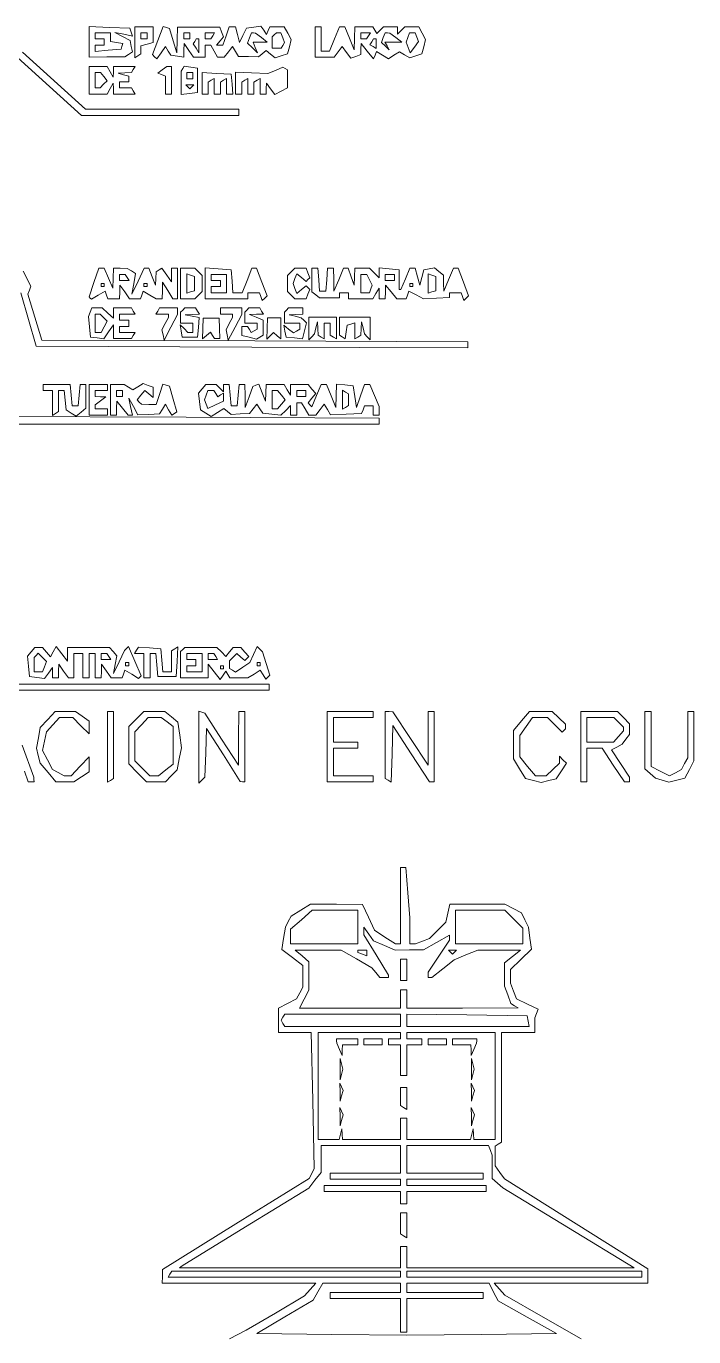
# Paper-space layout 'AN-08-DGE-065-A' of a CAD drawing. Header units: metres, sheet in millimetres. Extents: x 12 to 193, y 4 to 291.
# Drawn here: x 122.8 to 150.5, y 156.1 to 210.3 of the extents above; entities that cross this region are included whole.
import ezdxf

# ---------------------------------------------------------------- set-up
doc = ezdxf.new("R2010")
doc.units = ezdxf.units.M
doc.layers.add('DGE_CONTORNOS', color=7, linetype='Continuous', lineweight=0)
doc.layers.add('DGE_DATOS', color=7, linetype='Continuous', lineweight=0)

# ---------------------------------------------------------------- blocks, each defined once
blk = doc.blocks.new('LP_REF_DGE_MT_065_A')
at = {"layer": 'DGE_CONTORNOS'}
for points in [[(119.758, 182.855), (126.335, 182.855), (132.912, 182.855), (132.912, 182.982), (132.912, 183.108), (126.461, 183.108), (120.011, 183.108)], [(121.293, 193.859), (129.379, 193.859), (137.465, 193.859), (137.465, 193.984), (137.465, 194.11), (129.476, 194.142), (121.488, 194.175)], [(122.633, 199.297), (122.946, 198.19), (123.26, 197.084), (132.196, 197.051), (141.133, 197.019), (141.133, 197.145), (141.133, 197.272), (132.316, 197.304), (123.5, 197.337), (123.21, 198.285), (122.92, 199.234), (122.982, 199.399), (123.044, 199.564), (122.729, 200.185)], [(122.485, 209.024), (125.133, 206.635), (128.39, 206.634), (131.647, 206.633), (131.647, 206.759), (131.647, 206.886), (128.479, 206.886), (125.31, 206.886), (122.692, 209.249)], [(122.776, 179.504), (122.936, 179.061), (123.054, 179.061), (123.173, 179.061), (123.17, 179.156), (123.168, 179.251), (122.675, 180.579)], [(145.826, 156.014), (144.25, 156.922), (142.674, 157.831), (142.453, 158.075), (142.232, 158.319), (145.413, 158.319), (148.595, 158.319), (148.595, 158.621), (148.595, 158.922), (145.625, 160.777), (142.655, 162.633), (142.463, 162.907), (142.271, 163.182), (142.271, 163.589), (142.271, 163.996), (142.398, 164.074), (142.524, 164.152), (142.524, 166.421), (142.524, 168.69), (143.22, 168.69), (143.915, 168.69), (143.915, 168.996), (143.915, 169.302), (143.982, 169.477), (144.049, 169.652), (143.6, 169.866), (143.151, 170.08), (143.027, 170.405), (142.903, 170.73), (142.903, 171.013), (142.903, 171.297), (143.336, 171.716), (143.768, 172.135), (143.705, 172.594), (143.642, 173.054), (143.499, 173.349), (143.355, 173.644), (143.009, 173.823), (142.663, 174.002), (141.529, 174.002), (140.394, 174.002), (140.313, 173.632), (140.231, 173.262), (139.892, 172.922), (139.552, 172.581), (139.259, 172.47), (138.966, 172.358), (138.848, 172.358), (138.73, 172.358), (138.729, 172.896), (138.728, 173.433), (138.647, 174.476), (138.566, 175.52), (138.458, 175.52), (138.35, 175.52), (138.35, 173.939), (138.35, 172.358), (138.242, 172.358), (138.135, 172.358), (137.705, 172.643), (137.275, 172.928), (137.022, 173.46), (136.769, 173.993), (135.694, 173.997), (134.619, 174.001), (134.216, 173.756), (133.813, 173.51), (133.696, 173.282), (133.579, 173.054), (133.508, 172.587), (133.436, 172.121), (133.869, 171.79), (134.303, 171.46), (134.303, 171.015), (134.303, 170.571), (134.173, 170.327), (134.042, 170.084), (133.667, 169.89), (133.291, 169.696), (133.291, 169.193), (133.291, 168.69), (133.97, 168.69), (134.649, 168.69), (134.711, 165.876), (134.773, 163.062), (134.669, 162.857), (134.565, 162.652), (131.529, 160.77), (128.494, 158.888), (128.49, 158.604), (128.485, 158.319), (131.666, 158.319), (134.848, 158.319), (134.611, 158.057), (134.374, 157.796), (133.169, 157.085), (131.963, 156.374), (131.615, 156.199), (131.267, 156.024)]]:
    blk.add_lwpolyline(points, dxfattribs=at)
for points in [[(125.449, 209.677), (125.449, 209.041), (126.191, 209.052), (126.932, 209.062), (127.089, 209.159), (127.245, 209.256), (127.2, 209.49), (127.155, 209.725), (126.84, 209.896), (126.524, 210.067), (126.885, 209.988), (127.245, 209.91), (127.191, 210.074), (127.137, 210.237), (126.293, 210.275), (125.449, 210.312)], [(126.335, 209.867), (126.335, 209.686), (126.593, 209.645), (126.851, 209.605), (126.814, 209.489), (126.777, 209.374), (126.24, 209.327), (125.702, 209.281), (125.702, 209.411), (125.702, 209.542), (125.892, 209.542), (126.082, 209.542), (126.082, 209.668), (126.082, 209.794), (125.892, 209.794), (125.702, 209.794), (125.702, 209.921), (125.702, 210.047), (126.019, 210.047), (126.335, 210.047)], [(127.347, 209.661), (127.347, 209.021), (127.473, 209.099), (127.6, 209.177), (127.6, 209.345), (127.6, 209.512), (127.852, 209.578), (128.105, 209.644), (128.105, 209.972), (128.105, 210.3), (127.726, 210.3), (127.347, 210.3)], [(127.852, 209.921), (127.852, 209.794), (127.726, 209.794), (127.6, 209.794), (127.6, 209.921), (127.6, 210.047), (127.726, 210.047), (127.852, 210.047)], [(128.301, 209.728), (128.079, 209.147), (128.166, 209.06), (128.253, 208.973), (128.437, 209.225), (128.621, 209.477), (128.732, 209.297), (128.843, 209.118), (129.107, 209.077), (129.37, 209.037), (129.377, 209.321), (129.383, 209.605), (129.582, 209.32), (129.781, 209.036), (130.018, 209.036), (130.256, 209.036), (130.256, 209.289), (130.256, 209.542), (130.378, 209.542), (130.5, 209.542), (130.635, 209.289), (130.77, 209.036), (130.91, 209.036), (131.05, 209.036), (131.222, 209.257), (131.394, 209.478), (131.516, 209.276), (131.638, 209.074), (132.05, 209.063), (132.462, 209.051), (132.623, 209.185), (132.785, 209.32), (132.969, 209.167), (133.152, 209.015), (133.411, 209.097), (133.67, 209.179), (133.744, 209.475), (133.818, 209.771), (133.677, 210.036), (133.535, 210.3), (133.234, 210.3), (132.933, 210.3), (132.869, 210.142), (132.804, 209.984), (132.686, 210.153), (132.567, 210.323), (132.268, 210.28), (131.969, 210.237), (131.824, 209.944), (131.678, 209.651), (131.597, 209.976), (131.516, 210.3), (131.385, 210.3), (131.254, 210.3), (131.122, 209.921), (130.99, 209.542), (130.86, 209.542), (130.731, 209.542), (130.875, 209.715), (131.019, 209.889), (130.942, 210.089), (130.866, 210.288), (129.991, 210.286), (129.117, 210.283), (129.104, 209.754), (129.091, 209.225), (128.937, 209.724), (128.782, 210.222), (128.652, 210.266), (128.522, 210.309)], [(129.623, 209.921), (129.623, 209.794), (129.497, 209.794), (129.37, 209.794), (129.37, 209.921), (129.37, 210.047), (129.497, 210.047), (129.623, 210.047)], [(130.572, 209.921), (130.494, 209.794), (130.375, 209.794), (130.256, 209.794), (130.256, 209.921), (130.256, 210.047), (130.453, 210.047), (130.65, 210.047)], [(132.588, 209.854), (132.833, 209.668), (132.543, 209.668), (132.252, 209.668), (132.336, 209.447), (132.419, 209.225), (132.218, 209.424), (132.017, 209.623), (132.098, 209.835), (132.18, 210.047), (132.261, 210.043), (132.342, 210.039)], [(133.468, 209.846), (133.545, 209.645), (133.474, 209.53), (133.403, 209.415), (133.22, 209.415), (133.038, 209.415), (133.038, 209.647), (133.038, 209.879), (133.122, 209.963), (133.207, 210.047), (133.299, 210.047), (133.39, 210.047)], [(134.809, 209.668), (134.809, 209.036), (135.206, 209.036), (135.603, 209.036), (135.767, 209.257), (135.931, 209.478), (136.111, 209.236), (136.29, 208.995), (136.498, 209.074), (136.706, 209.154), (136.709, 209.379), (136.712, 209.605), (136.971, 209.289), (137.231, 208.972), (137.294, 209.126), (137.356, 209.279), (137.6, 209.127), (137.844, 208.975), (138.074, 209.118), (138.303, 209.262), (138.519, 209.141), (138.735, 209.02), (138.985, 209.1), (139.235, 209.179), (139.309, 209.475), (139.384, 209.771), (139.242, 210.036), (139.1, 210.3), (138.814, 210.3), (138.527, 210.3), (138.376, 210.149), (138.224, 209.997), (138.224, 210.149), (138.224, 210.3), (137.933, 210.3), (137.642, 210.3), (137.504, 210.163), (137.367, 210.025), (137.282, 210.163), (137.197, 210.3), (136.825, 210.3), (136.453, 210.3), (136.441, 209.826), (136.428, 209.352), (136.234, 209.826), (136.039, 210.3), (135.929, 210.3), (135.819, 210.3), (135.616, 209.794), (135.414, 209.289), (135.238, 209.289), (135.062, 209.289), (135.062, 209.794), (135.062, 210.3), (134.935, 210.3), (134.809, 210.3)], [(137.022, 209.921), (136.944, 209.794), (136.825, 209.794), (136.706, 209.794), (136.706, 209.921), (136.706, 210.047), (136.903, 210.047), (137.1, 210.047)], [(138.153, 209.854), (138.399, 209.668), (138.051, 209.668), (137.703, 209.668), (137.792, 209.51), (137.881, 209.352), (137.72, 209.501), (137.558, 209.651), (137.634, 209.849), (137.71, 210.047), (137.809, 210.043), (137.908, 210.039)], [(139.024, 209.87), (139.092, 209.693), (138.92, 209.459), (138.748, 209.225), (138.662, 209.447), (138.576, 209.668), (138.649, 209.858), (138.722, 210.047), (138.839, 210.047), (138.956, 210.047)], [(130.001, 209.51), (129.999, 209.225), (129.883, 209.409), (129.766, 209.593), (129.829, 209.694), (129.891, 209.794), (129.947, 209.794), (130.003, 209.794)], [(137.338, 209.597), (137.338, 209.4), (137.21, 209.48), (137.081, 209.559), (137.154, 209.677), (137.227, 209.794), (137.283, 209.794), (137.338, 209.794)], [(125.449, 208.087), (125.449, 207.518), (125.823, 207.518), (126.196, 207.518), (126.325, 207.739), (126.454, 207.961), (126.457, 207.739), (126.461, 207.518), (126.911, 207.518), (127.361, 207.518), (127.283, 207.644), (127.205, 207.771), (126.96, 207.771), (126.714, 207.771), (126.714, 207.897), (126.714, 208.024), (126.904, 208.024), (127.094, 208.024), (127.094, 208.141), (127.094, 208.258), (126.872, 208.316), (126.651, 208.374), (126.928, 208.389), (127.205, 208.403), (127.283, 208.53), (127.361, 208.656), (126.911, 208.656), (126.461, 208.656), (126.457, 208.435), (126.454, 208.214), (126.325, 208.435), (126.196, 208.656), (125.823, 208.656), (125.449, 208.656)], [(126.063, 208.236), (126.202, 208.068), (126.053, 207.92), (125.905, 207.771), (125.804, 207.771), (125.702, 207.771), (125.702, 208.087), (125.702, 208.403), (125.813, 208.403), (125.924, 208.403)], [(128.485, 208.518), (128.295, 208.384), (128.453, 208.32), (128.611, 208.256), (128.611, 207.887), (128.611, 207.518), (128.738, 207.518), (128.864, 207.518), (128.864, 208.087), (128.864, 208.656), (128.769, 208.654), (128.675, 208.652)], [(129.331, 208.569), (129.269, 208.467), (129.269, 207.985), (129.269, 207.504), (129.604, 207.542), (129.939, 207.581), (129.939, 208.087), (129.939, 208.593), (129.667, 208.632), (129.394, 208.671)], [(129.75, 208.277), (129.75, 208.15), (129.623, 208.15), (129.497, 208.15), (129.497, 208.277), (129.497, 208.403), (129.623, 208.403), (129.75, 208.403)], [(130.129, 207.962), (130.129, 207.518), (130.256, 207.518), (130.382, 207.518), (130.382, 207.763), (130.382, 208.009), (130.509, 208.087), (130.635, 208.165), (130.635, 207.842), (130.635, 207.518), (130.761, 207.518), (130.888, 207.518), (130.888, 207.763), (130.888, 208.009), (131.014, 208.087), (131.141, 208.165), (131.141, 207.842), (131.141, 207.518), (131.275, 207.518), (131.41, 207.518), (131.37, 207.929), (131.331, 208.34), (130.73, 208.373), (130.129, 208.406)], [(133.165, 208.495), (132.848, 208.363), (132.184, 208.395), (131.52, 208.427), (131.52, 207.972), (131.52, 207.518), (131.647, 207.518), (131.773, 207.518), (131.773, 207.763), (131.773, 208.009), (131.9, 208.087), (132.026, 208.165), (132.026, 207.842), (132.026, 207.518), (132.153, 207.518), (132.279, 207.518), (132.279, 207.763), (132.279, 208.009), (132.406, 208.087), (132.532, 208.165), (132.532, 207.842), (132.532, 207.518), (132.659, 207.518), (132.785, 207.518), (132.789, 207.739), (132.793, 207.961), (132.969, 207.729), (133.144, 207.498), (133.407, 207.639), (133.67, 207.78), (133.67, 208.147), (133.67, 208.515), (133.576, 208.571), (133.481, 208.627)], [(129.707, 207.813), (129.623, 207.729), (129.539, 207.813), (129.455, 207.897), (129.623, 207.897), (129.792, 207.897)], [(125.651, 199.718), (125.45, 199.128), (125.501, 199.077), (125.551, 199.027), (125.833, 199.193), (126.115, 199.36), (126.172, 199.202), (126.229, 199.044), (126.472, 199.044), (126.714, 199.044), (126.721, 199.329), (126.727, 199.613), (126.926, 199.329), (127.124, 199.044), (127.351, 199.044), (127.578, 199.044), (127.636, 199.202), (127.693, 199.36), (127.961, 199.202), (128.228, 199.044), (128.357, 199.044), (128.485, 199.044), (128.488, 199.392), (128.492, 199.74), (128.707, 199.392), (128.923, 199.044), (129.02, 199.044), (129.117, 199.044), (129.117, 199.677), (129.117, 200.309), (128.991, 200.309), (128.864, 200.309), (128.864, 200.028), (128.864, 199.747), (128.666, 200.03), (128.468, 200.313), (128.35, 200.24), (128.232, 200.167), (128.218, 199.89), (128.205, 199.613), (128.068, 199.961), (127.93, 200.309), (127.833, 200.309), (127.736, 200.309), (127.48, 199.771), (127.224, 199.234), (127.299, 199.661), (127.374, 200.088), (127.202, 200.196), (127.03, 200.305), (126.746, 200.307), (126.461, 200.309), (126.451, 199.898), (126.441, 199.487), (126.261, 199.898), (126.081, 200.309), (125.967, 200.309), (125.853, 200.309)], [(129.244, 199.677), (129.244, 199.044), (129.535, 199.044), (129.826, 199.044), (129.977, 199.196), (130.129, 199.348), (130.129, 199.677), (130.129, 200.005), (129.977, 200.157), (129.826, 200.309), (129.535, 200.309), (129.244, 200.309)], [(129.813, 199.677), (129.813, 199.381), (129.655, 199.329), (129.497, 199.276), (129.497, 199.677), (129.497, 200.077), (129.655, 200.024), (129.813, 199.972)], [(130.256, 199.684), (130.256, 199.044), (131.141, 199.044), (132.026, 199.044), (132.026, 199.171), (132.026, 199.297), (132.269, 199.297), (132.511, 199.297), (132.568, 199.139), (132.624, 198.981), (132.723, 199.073), (132.822, 199.165), (132.603, 199.737), (132.385, 200.309), (132.288, 200.309), (132.191, 200.309), (131.992, 199.803), (131.794, 199.297), (131.601, 199.297), (131.409, 199.297), (131.37, 199.771), (131.331, 200.246), (130.793, 200.285), (130.256, 200.323)], [(133.822, 200.157), (133.67, 200.005), (133.67, 199.677), (133.67, 199.348), (133.822, 199.196), (133.974, 199.044), (134.206, 199.044), (134.437, 199.044), (134.512, 199.239), (134.587, 199.434), (134.511, 199.51), (134.435, 199.586), (134.244, 199.427), (134.053, 199.269), (133.975, 199.473), (133.896, 199.677), (133.975, 199.88), (134.053, 200.084), (134.244, 199.926), (134.435, 199.767), (134.511, 199.843), (134.587, 199.919), (134.512, 200.114), (134.437, 200.309), (134.206, 200.309), (133.974, 200.309)], [(134.682, 199.818), (134.682, 199.328), (134.84, 199.203), (134.999, 199.079), (135.41, 199.082), (135.821, 199.086), (135.821, 199.192), (135.821, 199.297), (136.01, 199.297), (136.2, 199.297), (136.2, 199.171), (136.2, 199.044), (136.7, 199.044), (137.199, 199.044), (137.328, 199.265), (137.457, 199.487), (137.461, 199.265), (137.465, 199.044), (137.591, 199.044), (137.718, 199.044), (137.722, 199.329), (137.726, 199.613), (137.964, 199.329), (138.201, 199.044), (138.392, 199.044), (138.582, 199.044), (138.635, 199.202), (138.688, 199.36), (138.994, 199.203), (139.299, 199.046), (139.836, 199.072), (140.374, 199.098), (140.374, 199.198), (140.374, 199.297), (140.616, 199.297), (140.859, 199.297), (140.915, 199.139), (140.972, 198.981), (141.07, 199.073), (141.169, 199.165), (140.951, 199.737), (140.732, 200.309), (140.634, 200.309), (140.535, 200.309), (140.34, 199.835), (140.145, 199.36), (140.133, 199.693), (140.121, 200.025), (139.937, 200.177), (139.754, 200.33), (139.532, 200.287), (139.31, 200.244), (139.228, 199.929), (139.145, 199.613), (139.05, 199.961), (138.955, 200.309), (138.844, 200.309), (138.733, 200.309), (138.548, 199.866), (138.363, 199.424), (138.324, 199.424), (138.285, 199.424), (138.286, 199.835), (138.287, 200.246), (137.876, 200.285), (137.465, 200.325), (137.465, 200.118), (137.465, 199.911), (137.266, 200.11), (137.067, 200.309), (136.76, 200.309), (136.453, 200.309), (136.443, 199.961), (136.433, 199.613), (136.306, 199.961), (136.179, 200.309), (136.08, 200.309), (135.981, 200.309), (135.787, 199.835), (135.592, 199.36), (135.58, 199.835), (135.568, 200.309), (135.449, 200.309), (135.33, 200.309), (135.291, 199.835), (135.251, 199.36), (135.125, 199.36), (134.999, 199.36), (134.959, 199.835), (134.92, 200.309), (134.801, 200.309), (134.682, 200.309)], [(139.805, 199.677), (139.805, 199.381), (139.647, 199.329), (139.489, 199.276), (139.489, 199.677), (139.489, 200.077), (139.647, 200.024), (139.805, 199.972)], [(126.082, 199.613), (126.082, 199.55), (126.019, 199.55), (125.955, 199.55), (125.955, 199.613), (125.955, 199.677), (126.019, 199.677), (126.082, 199.677)], [(127.03, 199.929), (127.109, 199.803), (126.911, 199.803), (126.714, 199.803), (126.714, 199.929), (126.714, 200.056), (126.833, 200.056), (126.952, 200.056)], [(127.852, 199.613), (127.852, 199.55), (127.789, 199.55), (127.726, 199.55), (127.726, 199.613), (127.726, 199.677), (127.789, 199.677), (127.852, 199.677)], [(131.141, 199.677), (131.141, 199.297), (130.825, 199.297), (130.509, 199.297), (130.509, 199.424), (130.509, 199.55), (130.698, 199.55), (130.888, 199.55), (130.888, 199.677), (130.888, 199.803), (130.698, 199.803), (130.509, 199.803), (130.509, 199.929), (130.509, 200.056), (130.825, 200.056), (131.141, 200.056)], [(137.064, 199.835), (137.178, 199.613), (137.121, 199.455), (137.064, 199.297), (136.885, 199.297), (136.706, 199.297), (136.706, 199.677), (136.706, 200.056), (136.828, 200.056), (136.95, 200.056)], [(138.097, 199.929), (138.097, 199.803), (137.908, 199.803), (137.718, 199.803), (137.718, 199.929), (137.718, 200.056), (137.908, 200.056), (138.097, 200.056)], [(138.856, 199.613), (138.856, 199.55), (138.793, 199.55), (138.73, 199.55), (138.73, 199.613), (138.73, 199.677), (138.793, 199.677), (138.856, 199.677)], [(125.5, 198.487), (125.432, 198.309), (125.472, 197.886), (125.513, 197.463), (125.785, 197.424), (126.057, 197.386), (126.259, 197.674), (126.461, 197.962), (126.461, 197.681), (126.461, 197.4), (126.833, 197.4), (127.205, 197.4), (127.283, 197.526), (127.361, 197.653), (127.038, 197.653), (126.714, 197.653), (126.714, 197.779), (126.714, 197.906), (126.904, 197.906), (127.094, 197.906), (127.094, 198.032), (127.094, 198.159), (126.904, 198.159), (126.714, 198.159), (126.714, 198.285), (126.714, 198.412), (127.038, 198.412), (127.361, 198.412), (127.283, 198.538), (127.205, 198.665), (126.833, 198.665), (126.461, 198.665), (126.461, 198.455), (126.461, 198.246), (126.23, 198.455), (125.999, 198.665), (125.783, 198.665), (125.568, 198.665)], [(128.295, 198.538), (128.217, 198.412), (128.477, 198.412), (128.738, 198.412), (128.738, 198.34), (128.738, 198.269), (128.603, 198.017), (128.469, 197.766), (128.515, 197.551), (128.562, 197.337), (128.839, 197.869), (129.117, 198.402), (129.117, 198.533), (129.117, 198.665), (128.745, 198.665), (128.373, 198.665)], [(129.328, 198.58), (129.244, 198.496), (129.244, 198.264), (129.244, 198.032), (129.497, 198.032), (129.75, 198.032), (129.75, 197.843), (129.75, 197.653), (129.648, 197.653), (129.547, 197.653), (129.383, 197.811), (129.219, 197.969), (129.265, 197.716), (129.31, 197.463), (129.625, 197.463), (129.939, 197.463), (129.978, 197.865), (130.017, 198.266), (129.725, 198.322), (129.433, 198.377), (129.725, 198.395), (130.018, 198.412), (129.939, 198.538), (129.861, 198.665), (129.637, 198.665), (129.412, 198.665)], [(130.888, 198.538), (130.888, 198.412), (131.141, 198.412), (131.394, 198.412), (131.394, 198.34), (131.394, 198.269), (131.259, 198.017), (131.125, 197.766), (131.171, 197.551), (131.218, 197.337), (131.496, 197.869), (131.773, 198.402), (131.773, 198.533), (131.773, 198.665), (131.331, 198.665), (130.888, 198.665)], [(131.984, 198.58), (131.9, 198.496), (131.9, 198.264), (131.9, 198.032), (132.153, 198.032), (132.406, 198.032), (132.406, 197.913), (132.406, 197.794), (132.288, 197.722), (132.17, 197.649), (132.091, 197.777), (132.011, 197.906), (131.892, 197.906), (131.773, 197.906), (131.773, 197.719), (131.773, 197.531), (132.082, 197.454), (132.391, 197.376), (132.525, 197.459), (132.659, 197.541), (132.659, 197.854), (132.659, 198.167), (132.374, 198.281), (132.09, 198.396), (132.382, 198.404), (132.674, 198.412), (132.595, 198.538), (132.517, 198.665), (132.293, 198.665), (132.068, 198.665)], [(133.628, 198.58), (133.544, 198.496), (133.544, 198.264), (133.544, 198.032), (133.86, 198.032), (134.176, 198.032), (134.176, 197.913), (134.176, 197.794), (134.044, 197.713), (133.912, 197.631), (133.714, 197.796), (133.515, 197.961), (133.562, 197.712), (133.609, 197.463), (133.952, 197.424), (134.294, 197.384), (134.378, 197.717), (134.461, 198.051), (134.351, 198.156), (134.24, 198.261), (133.987, 198.322), (133.734, 198.382), (134.018, 198.397), (134.303, 198.412), (134.303, 198.538), (134.303, 198.665), (134.008, 198.665), (133.713, 198.665)], [(126.051, 198.266), (126.196, 198.12), (126.071, 197.887), (125.946, 197.653), (125.824, 197.653), (125.702, 197.653), (125.702, 198.032), (125.702, 198.412), (125.804, 198.412), (125.905, 198.412)], [(130.166, 197.816), (130.154, 197.39), (130.32, 197.527), (130.486, 197.665), (130.568, 197.533), (130.65, 197.4), (130.756, 197.4), (130.863, 197.4), (130.851, 197.822), (130.839, 198.243), (130.509, 198.243), (130.178, 198.243)], [(132.822, 197.814), (132.809, 197.374), (132.946, 197.51), (133.083, 197.647), (133.237, 197.518), (133.392, 197.39), (133.392, 197.822), (133.392, 198.254), (133.113, 198.254), (132.834, 198.254)], [(134.556, 197.817), (134.556, 197.349), (134.67, 197.47), (134.784, 197.59), (134.845, 197.843), (134.906, 198.096), (134.921, 197.818), (134.935, 197.541), (135.062, 197.463), (135.188, 197.385), (135.188, 197.709), (135.188, 198.032), (135.315, 198.032), (135.441, 198.032), (135.441, 197.787), (135.441, 197.541), (135.568, 197.463), (135.694, 197.385), (135.694, 197.835), (135.694, 198.285), (135.125, 198.285), (134.556, 198.285)], [(135.821, 197.913), (135.821, 197.541), (135.938, 197.469), (136.056, 197.396), (136.096, 197.673), (136.137, 197.949), (136.295, 198.001), (136.453, 198.053), (136.453, 197.719), (136.453, 197.385), (136.58, 197.463), (136.706, 197.541), (136.721, 197.818), (136.735, 198.096), (136.796, 197.843), (136.857, 197.59), (136.971, 197.47), (137.085, 197.349), (137.085, 197.817), (137.085, 198.285), (136.453, 198.285), (135.821, 198.285)], [(123.552, 195.376), (123.552, 195.25), (123.742, 195.25), (123.932, 195.25), (123.932, 194.737), (123.932, 194.223), (124.058, 194.301), (124.185, 194.38), (124.185, 194.815), (124.185, 195.25), (124.303, 195.25), (124.422, 195.25), (124.461, 194.852), (124.501, 194.453), (124.712, 194.321), (124.922, 194.19), (125.123, 194.356), (125.323, 194.522), (125.323, 195.012), (125.323, 195.503), (125.204, 195.503), (125.085, 195.503), (125.046, 195.058), (125.007, 194.612), (124.88, 194.612), (124.754, 194.612), (124.714, 195.058), (124.675, 195.503), (124.114, 195.503), (123.552, 195.503)], [(125.449, 194.87), (125.449, 194.238), (125.829, 194.238), (126.208, 194.238), (126.208, 194.365), (126.208, 194.491), (125.955, 194.491), (125.702, 194.491), (125.702, 194.572), (125.702, 194.653), (125.924, 194.821), (126.145, 194.989), (125.924, 194.993), (125.702, 194.997), (125.702, 195.123), (125.702, 195.25), (125.955, 195.25), (126.208, 195.25), (126.208, 195.376), (126.208, 195.503), (125.829, 195.503), (125.449, 195.503)], [(126.335, 194.87), (126.335, 194.238), (126.461, 194.238), (126.588, 194.238), (126.592, 194.523), (126.596, 194.807), (126.834, 194.523), (127.071, 194.238), (127.159, 194.238), (127.247, 194.238), (127.17, 194.586), (127.093, 194.934), (127.285, 194.59), (127.477, 194.246), (127.923, 194.263), (128.369, 194.28), (128.49, 194.48), (128.611, 194.681), (128.746, 194.457), (128.88, 194.233), (128.985, 194.298), (129.091, 194.363), (128.934, 194.895), (128.777, 195.427), (128.643, 195.471), (128.509, 195.516), (128.369, 195.093), (128.229, 194.669), (127.925, 194.675), (127.621, 194.681), (127.529, 194.773), (127.437, 194.864), (127.598, 195.059), (127.76, 195.253), (127.932, 195.11), (128.105, 194.966), (128.105, 195.175), (128.105, 195.384), (127.899, 195.464), (127.692, 195.543), (127.477, 195.408), (127.261, 195.273), (127.082, 195.386), (126.904, 195.499), (126.619, 195.501), (126.335, 195.503)], [(126.841, 195.123), (126.841, 194.997), (126.714, 194.997), (126.588, 194.997), (126.588, 195.123), (126.588, 195.25), (126.714, 195.25), (126.841, 195.25)], [(130.135, 195.321), (129.984, 195.139), (130.025, 194.796), (130.066, 194.453), (130.287, 194.315), (130.508, 194.177), (130.771, 194.341), (131.034, 194.506), (131.182, 194.383), (131.331, 194.26), (131.71, 194.28), (132.09, 194.3), (132.245, 194.49), (132.401, 194.681), (132.522, 194.497), (132.643, 194.313), (133.016, 194.27), (133.389, 194.227), (133.593, 194.431), (133.797, 194.636), (133.797, 194.437), (133.797, 194.238), (133.923, 194.238), (134.05, 194.238), (134.05, 194.491), (134.05, 194.744), (134.146, 194.744), (134.242, 194.744), (134.4, 194.491), (134.558, 194.238), (134.701, 194.238), (134.844, 194.238), (135.016, 194.459), (135.188, 194.681), (135.321, 194.46), (135.453, 194.239), (136.095, 194.267), (136.736, 194.294), (136.798, 194.456), (136.86, 194.618), (137.036, 194.618), (137.212, 194.618), (137.212, 194.428), (137.212, 194.238), (137.338, 194.238), (137.465, 194.238), (137.465, 194.412), (137.465, 194.587), (137.273, 195.045), (137.082, 195.503), (136.967, 195.503), (136.852, 195.503), (136.689, 195.029), (136.525, 194.554), (136.457, 194.997), (136.39, 195.44), (136.042, 195.48), (135.694, 195.52), (135.682, 195.037), (135.67, 194.554), (135.475, 195.029), (135.28, 195.503), (135.173, 195.503), (135.065, 195.503), (134.872, 195.041), (134.679, 194.579), (134.599, 194.658), (134.52, 194.738), (134.68, 194.931), (134.84, 195.123), (134.682, 195.313), (134.525, 195.503), (134.161, 195.503), (133.797, 195.503), (133.793, 195.282), (133.789, 195.06), (133.66, 195.282), (133.531, 195.503), (133.158, 195.503), (132.785, 195.503), (132.772, 195.155), (132.758, 194.807), (132.62, 195.157), (132.482, 195.507), (132.358, 195.466), (132.233, 195.424), (132.076, 194.989), (131.919, 194.554), (131.909, 195.029), (131.9, 195.503), (131.781, 195.503), (131.662, 195.503), (131.623, 195.058), (131.584, 194.612), (131.457, 194.612), (131.331, 194.612), (131.291, 195.058), (131.252, 195.503), (131.133, 195.503), (131.014, 195.503), (131.014, 195.351), (131.014, 195.199), (130.863, 195.351), (130.711, 195.503), (130.499, 195.503), (130.287, 195.503)], [(130.7, 195.121), (130.779, 194.993), (130.897, 195.066), (131.014, 195.138), (131.013, 194.973), (131.012, 194.807), (130.69, 194.658), (130.368, 194.508), (130.298, 194.689), (130.229, 194.87), (130.301, 195.06), (130.374, 195.25), (130.497, 195.25), (130.62, 195.25)], [(133.418, 195.06), (133.575, 194.87), (133.418, 194.681), (133.26, 194.491), (133.149, 194.491), (133.038, 194.491), (133.038, 194.87), (133.038, 195.25), (133.149, 195.25), (133.26, 195.25)], [(134.429, 195.123), (134.429, 194.997), (134.24, 194.997), (134.05, 194.997), (134.05, 195.123), (134.05, 195.25), (134.24, 195.25), (134.429, 195.25)], [(136.2, 194.87), (136.2, 194.632), (136.074, 194.554), (135.947, 194.476), (135.947, 194.87), (135.947, 195.265), (136.074, 195.187), (136.2, 195.109)], [(123.053, 184.445), (122.903, 184.263), (122.943, 183.844), (122.983, 183.425), (123.292, 183.381), (123.601, 183.337), (123.766, 183.563), (123.932, 183.789), (123.932, 183.575), (123.932, 183.361), (124.058, 183.361), (124.185, 183.361), (124.191, 183.646), (124.198, 183.93), (124.396, 183.646), (124.595, 183.361), (124.706, 183.361), (124.817, 183.361), (124.817, 183.867), (124.817, 184.373), (125.007, 184.373), (125.196, 184.373), (125.196, 183.867), (125.196, 183.361), (125.323, 183.361), (125.449, 183.361), (125.449, 183.867), (125.449, 184.373), (125.576, 184.373), (125.702, 184.373), (125.702, 183.867), (125.702, 183.361), (125.829, 183.361), (125.955, 183.361), (125.962, 183.646), (125.969, 183.93), (126.167, 183.646), (126.366, 183.361), (126.593, 183.361), (126.82, 183.361), (126.877, 183.519), (126.934, 183.677), (127.216, 183.511), (127.498, 183.344), (127.552, 183.398), (127.606, 183.452), (127.347, 184.057), (127.087, 184.662), (127.006, 184.58), (126.924, 184.499), (126.692, 184.025), (126.459, 183.551), (126.529, 183.911), (126.599, 184.271), (126.451, 184.448), (126.304, 184.626), (125.434, 184.626), (124.564, 184.626), (124.561, 184.341), (124.558, 184.057), (124.325, 184.36), (124.092, 184.664), (123.971, 184.447), (123.849, 184.231), (123.685, 184.428), (123.521, 184.626), (123.362, 184.626), (123.204, 184.626)], [(123.607, 183.826), (123.525, 183.614), (123.349, 183.614), (123.173, 183.614), (123.173, 183.909), (123.173, 184.204), (123.26, 184.292), (123.347, 184.379), (123.518, 184.209), (123.688, 184.039)], [(126.271, 184.247), (126.35, 184.12), (126.152, 184.12), (125.955, 184.12), (125.955, 184.247), (125.955, 184.373), (126.074, 184.373), (126.193, 184.373)], [(127.414, 184.507), (127.332, 184.373), (127.529, 184.373), (127.726, 184.373), (127.726, 183.867), (127.726, 183.361), (127.852, 183.361), (127.979, 183.361), (127.979, 183.867), (127.979, 184.373), (128.098, 184.373), (128.217, 184.373), (128.256, 183.899), (128.295, 183.425), (128.675, 183.425), (129.054, 183.425), (129.093, 184.037), (129.132, 184.65), (128.998, 184.567), (128.864, 184.485), (128.864, 184.049), (128.864, 183.614), (128.682, 183.614), (128.5, 183.614), (128.461, 184.089), (128.422, 184.563), (127.959, 184.601), (127.497, 184.64)], [(129.328, 184.542), (129.244, 184.457), (129.244, 183.909), (129.244, 183.361), (129.813, 183.361), (130.382, 183.361), (130.385, 183.646), (130.388, 183.93), (130.637, 183.614), (130.886, 183.298), (130.998, 183.47), (131.109, 183.641), (131.196, 183.501), (131.282, 183.361), (131.656, 183.361), (132.03, 183.361), (132.285, 183.519), (132.54, 183.677), (132.656, 183.491), (132.771, 183.305), (132.854, 183.388), (132.937, 183.471), (132.782, 183.954), (132.628, 184.436), (132.523, 184.55), (132.418, 184.665), (132.266, 184.331), (132.114, 183.997), (131.813, 183.8), (131.513, 183.604), (131.39, 183.68), (131.267, 183.756), (131.267, 183.913), (131.267, 184.07), (131.416, 184.218), (131.565, 184.367), (131.735, 184.226), (131.906, 184.084), (131.984, 184.162), (132.062, 184.241), (131.902, 184.433), (131.742, 184.626), (131.584, 184.626), (131.425, 184.626), (131.27, 184.44), (131.116, 184.254), (130.93, 184.44), (130.743, 184.626), (130.078, 184.626), (129.412, 184.626)], [(130.129, 183.994), (130.129, 183.614), (129.813, 183.614), (129.497, 183.614), (129.497, 183.741), (129.497, 183.867), (129.686, 183.867), (129.876, 183.867), (129.876, 183.994), (129.876, 184.12), (129.686, 184.12), (129.497, 184.12), (129.497, 184.247), (129.497, 184.373), (129.813, 184.373), (130.129, 184.373)], [(130.698, 184.247), (130.776, 184.12), (130.579, 184.12), (130.382, 184.12), (130.382, 184.247), (130.382, 184.373), (130.501, 184.373), (130.62, 184.373)], [(127.094, 183.93), (127.094, 183.867), (127.03, 183.867), (126.967, 183.867), (126.967, 183.93), (126.967, 183.994), (127.03, 183.994), (127.094, 183.994)], [(131.014, 183.804), (131.014, 183.741), (130.951, 183.741), (130.888, 183.741), (130.888, 183.804), (130.888, 183.867), (130.951, 183.867), (131.014, 183.867)], [(132.532, 183.93), (132.532, 183.867), (132.469, 183.867), (132.406, 183.867), (132.406, 183.93), (132.406, 183.994), (132.469, 183.994), (132.532, 183.994)], [(123.739, 181.639), (123.431, 181.307), (123.351, 180.88), (123.271, 180.454), (123.349, 180.147), (123.426, 179.84), (123.753, 179.45), (124.081, 179.061), (124.453, 179.061), (124.826, 179.061), (125.138, 179.265), (125.449, 179.47), (125.449, 179.785), (125.449, 180.1), (125.082, 179.707), (124.715, 179.314), (124.568, 179.314), (124.421, 179.314), (124.178, 179.444), (123.934, 179.575), (123.731, 179.968), (123.528, 180.361), (123.605, 180.748), (123.683, 181.136), (123.956, 181.426), (124.229, 181.717), (124.506, 181.717), (124.782, 181.717), (125.116, 181.384), (125.449, 181.05), (125.449, 181.313), (125.449, 181.576), (125.168, 181.773), (124.887, 181.97), (124.467, 181.97), (124.046, 181.97)], [(126.208, 180.508), (126.208, 179.046), (126.335, 179.124), (126.461, 179.203), (126.461, 180.586), (126.461, 181.97), (126.335, 181.97), (126.208, 181.97)], [(127.404, 181.66), (127.094, 181.349), (127.094, 180.575), (127.094, 179.801), (127.463, 179.431), (127.833, 179.061), (128.222, 179.061), (128.611, 179.061), (128.857, 179.307), (129.103, 179.553), (129.189, 180.011), (129.275, 180.468), (129.204, 180.997), (129.133, 181.525), (128.858, 181.747), (128.583, 181.97), (128.149, 181.97), (127.714, 181.97)], [(128.682, 181.538), (128.928, 181.358), (128.928, 180.578), (128.928, 179.798), (128.629, 179.556), (128.33, 179.314), (128.149, 179.314), (127.967, 179.314), (127.657, 179.625), (127.347, 179.935), (127.347, 180.533), (127.347, 181.132), (127.622, 181.424), (127.897, 181.717), (128.167, 181.717), (128.437, 181.717)], [(130.003, 180.501), (130.003, 179.011), (130.123, 179.131), (130.244, 179.252), (130.281, 180.263), (130.319, 181.274), (131.014, 180.174), (131.71, 179.074), (131.805, 179.067), (131.9, 179.061), (131.9, 180.516), (131.9, 181.97), (131.773, 181.97), (131.647, 181.97), (131.645, 180.863), (131.642, 179.757), (130.941, 180.832), (130.239, 181.907), (130.121, 181.949), (130.003, 181.991)], [(135.315, 180.516), (135.315, 179.061), (136.263, 179.061), (137.212, 179.061), (137.212, 179.188), (137.212, 179.314), (136.39, 179.314), (135.568, 179.314), (135.568, 179.883), (135.568, 180.452), (136.074, 180.452), (136.58, 180.452), (136.58, 180.579), (136.58, 180.705), (136.074, 180.705), (135.568, 180.705), (135.568, 181.211), (135.568, 181.717), (136.39, 181.717), (137.212, 181.717), (137.212, 181.844), (137.212, 181.97), (136.263, 181.97), (135.315, 181.97)], [(137.718, 180.586), (137.718, 179.203), (137.839, 179.127), (137.961, 179.052), (137.998, 180.219), (138.034, 181.386), (138.793, 180.226), (139.552, 179.065), (139.647, 179.063), (139.741, 179.061), (139.741, 180.516), (139.741, 181.97), (139.615, 181.97), (139.489, 181.97), (139.488, 180.863), (139.487, 179.757), (138.76, 180.861), (138.034, 181.965), (137.876, 181.968), (137.718, 181.97)], [(143.357, 181.581), (143.03, 181.192), (143.03, 180.601), (143.031, 180.01), (143.279, 179.602), (143.528, 179.194), (143.848, 179.114), (144.168, 179.034), (144.483, 179.113), (144.797, 179.192), (145.008, 179.512), (145.218, 179.833), (145.072, 179.978), (144.927, 180.124), (144.927, 179.977), (144.927, 179.83), (144.65, 179.572), (144.373, 179.314), (144.156, 179.314), (143.938, 179.314), (143.61, 179.703), (143.283, 180.092), (143.283, 180.537), (143.283, 180.982), (143.544, 181.35), (143.806, 181.717), (144.119, 181.717), (144.433, 181.717), (144.735, 181.414), (145.038, 181.112), (145.109, 181.182), (145.18, 181.253), (145.18, 181.354), (145.18, 181.454), (144.903, 181.712), (144.626, 181.97), (144.156, 181.97), (143.685, 181.97)], [(145.812, 180.516), (145.812, 179.061), (145.939, 179.061), (146.065, 179.061), (146.065, 179.757), (146.065, 180.452), (146.38, 180.452), (146.695, 180.452), (147.157, 179.757), (147.619, 179.061), (147.728, 179.061), (147.836, 179.061), (147.836, 179.156), (147.835, 179.251), (147.46, 179.817), (147.084, 180.383), (147.302, 180.503), (147.52, 180.624), (147.674, 180.823), (147.828, 181.022), (147.832, 181.243), (147.836, 181.464), (147.583, 181.717), (147.33, 181.97), (146.571, 181.97), (145.812, 181.97)], [(147.384, 181.518), (147.583, 181.32), (147.583, 181.244), (147.583, 181.168), (147.374, 180.937), (147.165, 180.705), (146.615, 180.705), (146.065, 180.705), (146.065, 181.211), (146.065, 181.717), (146.626, 181.717), (147.186, 181.717)], [(148.469, 180.788), (148.469, 179.606), (148.69, 179.412), (148.911, 179.218), (149.185, 179.134), (149.459, 179.051), (149.79, 179.134), (150.122, 179.217), (150.307, 179.576), (150.492, 179.934), (150.492, 180.952), (150.492, 181.97), (150.366, 181.97), (150.239, 181.97), (150.239, 181.013), (150.239, 180.056), (150.11, 179.815), (149.98, 179.573), (149.732, 179.44), (149.483, 179.306), (149.102, 179.503), (148.721, 179.7), (148.721, 180.835), (148.721, 181.97), (148.595, 181.97), (148.469, 181.97)], [(136.58, 173.054), (136.58, 172.358), (135.188, 172.358), (133.797, 172.358), (133.797, 172.661), (133.797, 172.964), (134.244, 173.357), (134.691, 173.749), (135.635, 173.749), (136.58, 173.749)], [(143.04, 173.38), (143.409, 173.01), (143.409, 172.684), (143.409, 172.358), (142.018, 172.358), (140.627, 172.358), (140.627, 173.054), (140.627, 173.749), (141.648, 173.749), (142.67, 173.749)], [(137.678, 172.293), (138.128, 172.105), (138.713, 172.107), (139.299, 172.108), (139.836, 172.415), (140.374, 172.723), (140.374, 172.616), (140.374, 172.51), (139.931, 171.852), (139.489, 171.194), (139.489, 171.081), (139.489, 170.967), (139.565, 170.967), (139.642, 170.967), (140.103, 171.332), (140.564, 171.696), (141.053, 171.901), (141.543, 172.105), (142.43, 172.105), (143.317, 172.105), (142.984, 171.843), (142.65, 171.581), (142.65, 171.092), (142.65, 170.604), (142.785, 170.25), (142.919, 169.897), (143.069, 169.801), (143.22, 169.706), (140.911, 169.704), (138.603, 169.702), (138.603, 170.081), (138.603, 170.461), (138.477, 170.461), (138.35, 170.461), (138.35, 170.081), (138.35, 169.702), (136.26, 169.702), (134.17, 169.702), (134.363, 170.075), (134.556, 170.448), (134.556, 171.035), (134.556, 171.622), (134.271, 171.859), (133.987, 172.097), (134.935, 172.1), (135.884, 172.103), (136.522, 171.736), (137.161, 171.37), (137.328, 171.168), (137.496, 170.967), (137.67, 170.967), (137.844, 170.967), (137.844, 171.017), (137.844, 171.067), (137.338, 171.9), (136.832, 172.733), (136.832, 172.89), (136.832, 173.047), (137.031, 172.764), (137.229, 172.481)], [(136.959, 171.983), (136.959, 171.86), (136.769, 171.933), (136.58, 172.006), (136.58, 172.055), (136.58, 172.105), (136.769, 172.105), (136.959, 172.105)], [(140.585, 172.021), (140.5, 171.936), (140.416, 172.021), (140.332, 172.105), (140.5, 172.105), (140.669, 172.105)], [(138.35, 171.283), (138.35, 170.84), (138.477, 170.84), (138.603, 170.84), (138.603, 171.283), (138.603, 171.726), (138.477, 171.726), (138.35, 171.726)], [(138.35, 169.196), (138.35, 168.943), (135.955, 168.943), (133.559, 168.943), (133.481, 169.07), (133.403, 169.196), (133.481, 169.323), (133.559, 169.449), (135.955, 169.449), (138.35, 169.449)], [(143.638, 169.165), (143.681, 168.943), (141.142, 168.943), (138.603, 168.943), (138.603, 169.199), (138.603, 169.454), (141.099, 169.42), (143.596, 169.386)], [(138.35, 168.564), (138.35, 168.437), (138.097, 168.437), (137.844, 168.437), (137.844, 168.311), (137.844, 168.184), (138.097, 168.184), (138.35, 168.184), (138.35, 167.552), (138.35, 166.92), (138.477, 166.92), (138.603, 166.92), (138.603, 167.552), (138.603, 168.184), (138.919, 168.184), (139.236, 168.184), (139.236, 168.311), (139.236, 168.437), (138.919, 168.437), (138.603, 168.437), (138.603, 168.564), (138.603, 168.69), (140.437, 168.69), (142.271, 168.69), (142.271, 166.477), (142.271, 164.264), (141.828, 164.264), (141.386, 164.264), (141.371, 164.485), (141.356, 164.706), (141.299, 164.485), (141.241, 164.264), (139.922, 164.264), (138.603, 164.264), (138.603, 164.706), (138.603, 165.149), (138.477, 165.149), (138.35, 165.149), (138.35, 164.706), (138.35, 164.264), (137.149, 164.264), (135.947, 164.264), (135.932, 164.485), (135.918, 164.706), (135.86, 164.485), (135.802, 164.264), (135.369, 164.264), (134.935, 164.264), (134.935, 166.477), (134.935, 168.69), (136.643, 168.69), (138.35, 168.69)], [(135.703, 168.342), (135.712, 168.248), (135.821, 167.995), (135.929, 167.742), (135.938, 167.963), (135.947, 168.184), (136.263, 168.184), (136.58, 168.184), (136.58, 168.311), (136.58, 168.437), (136.137, 168.437), (135.694, 168.437)], [(136.832, 168.311), (136.832, 168.184), (137.212, 168.184), (137.591, 168.184), (137.591, 168.311), (137.591, 168.437), (137.212, 168.437), (136.832, 168.437)], [(139.489, 168.311), (139.489, 168.184), (139.868, 168.184), (140.247, 168.184), (140.247, 168.311), (140.247, 168.437), (139.868, 168.437), (139.489, 168.437)], [(140.5, 168.311), (140.5, 168.184), (140.88, 168.184), (141.259, 168.184), (141.268, 167.963), (141.277, 167.742), (141.386, 167.995), (141.494, 168.248), (141.503, 168.342), (141.512, 168.437), (141.006, 168.437), (140.5, 168.437)], [(135.85, 167.173), (135.85, 166.73), (135.908, 166.951), (135.966, 167.173), (135.908, 167.394), (135.85, 167.615)], [(141.289, 167.173), (141.289, 166.73), (141.346, 166.951), (141.404, 167.173), (141.346, 167.394), (141.289, 167.615)], [(135.845, 166.224), (135.85, 165.845), (135.908, 166.068), (135.967, 166.292), (135.904, 166.448), (135.841, 166.603)], [(141.284, 166.224), (141.289, 165.845), (141.347, 166.068), (141.405, 166.292), (141.342, 166.448), (141.279, 166.603)], [(138.35, 166.042), (138.35, 165.67), (138.477, 165.592), (138.603, 165.513), (138.603, 165.964), (138.603, 166.414), (138.477, 166.414), (138.35, 166.414)], [(135.845, 165.212), (135.85, 164.833), (135.908, 165.057), (135.967, 165.28), (135.904, 165.436), (135.841, 165.592)], [(141.284, 165.212), (141.289, 164.833), (141.347, 165.057), (141.405, 165.28), (141.342, 165.436), (141.279, 165.592)], [(138.35, 163.442), (138.35, 162.872), (136.896, 162.872), (135.441, 162.872), (135.441, 162.746), (135.441, 162.619), (136.896, 162.619), (138.35, 162.619), (138.35, 162.493), (138.35, 162.367), (136.769, 162.367), (135.188, 162.367), (135.188, 162.24), (135.188, 162.114), (136.769, 162.114), (138.35, 162.114), (138.35, 161.861), (138.35, 161.608), (138.477, 161.608), (138.603, 161.608), (138.603, 161.861), (138.603, 162.114), (140.247, 162.114), (141.892, 162.114), (141.892, 162.24), (141.892, 162.367), (140.247, 162.367), (138.603, 162.367), (138.603, 162.493), (138.603, 162.619), (140.184, 162.619), (141.765, 162.619), (141.765, 162.746), (141.765, 162.872), (140.184, 162.872), (138.603, 162.872), (138.603, 163.442), (138.603, 164.011), (140.297, 164.011), (141.991, 164.011), (142.068, 163.811), (142.145, 163.611), (142.145, 163.135), (142.145, 162.659), (142.366, 162.463), (142.587, 162.267), (145.303, 160.609), (148.018, 158.952), (143.311, 158.952), (138.603, 158.952), (138.603, 159.394), (138.603, 159.837), (138.477, 159.837), (138.35, 159.837), (138.35, 159.394), (138.35, 158.952), (133.776, 158.952), (129.202, 158.952), (129.254, 158.998), (129.307, 159.045), (131.927, 160.649), (134.547, 162.252), (134.804, 162.579), (135.062, 162.907), (135.062, 163.459), (135.062, 164.011), (136.706, 164.011), (138.35, 164.011)], [(138.35, 160.793), (138.35, 160.358), (138.477, 160.28), (138.603, 160.202), (138.603, 160.715), (138.603, 161.228), (138.477, 161.228), (138.35, 161.228)], [(138.35, 158.699), (138.35, 158.572), (133.537, 158.572), (128.723, 158.572), (128.801, 158.699), (128.879, 158.825), (133.615, 158.825), (138.35, 158.825)], [(138.35, 158.13), (138.35, 157.94), (136.896, 157.94), (135.441, 157.94), (135.441, 157.813), (135.441, 157.687), (136.896, 157.687), (138.35, 157.687), (138.35, 156.991), (138.35, 156.296), (138.477, 156.296), (138.603, 156.296), (138.603, 156.991), (138.603, 157.687), (140.184, 157.687), (141.765, 157.687), (141.765, 157.813), (141.765, 157.94), (140.184, 157.94), (138.603, 157.94), (138.603, 158.13), (138.603, 158.319), (140.307, 158.319), (142.012, 158.319), (142.2, 157.954), (142.389, 157.589), (143.595, 156.911), (144.801, 156.233), (141.702, 156.199), (138.603, 156.165), (135.498, 156.199), (132.392, 156.233), (133.558, 156.923), (134.724, 157.613), (134.925, 157.965), (135.125, 158.318), (136.738, 158.319), (138.35, 158.319)], [(148.342, 158.699), (148.342, 158.572), (143.473, 158.572), (138.603, 158.572), (138.603, 158.699), (138.603, 158.825), (143.473, 158.825), (148.342, 158.825)]]:
    blk.add_lwpolyline(points, close=True, dxfattribs=at)

psp = doc.layouts.new('AN-08-DGE-065-A')

# ---------------------------------------------------------------- block references
at = {"layer": 'DGE_DATOS'}
psp.add_blockref('LP_REF_DGE_MT_065_A', (0, 0), dxfattribs=at)

doc.saveas('drawing.dxf')
